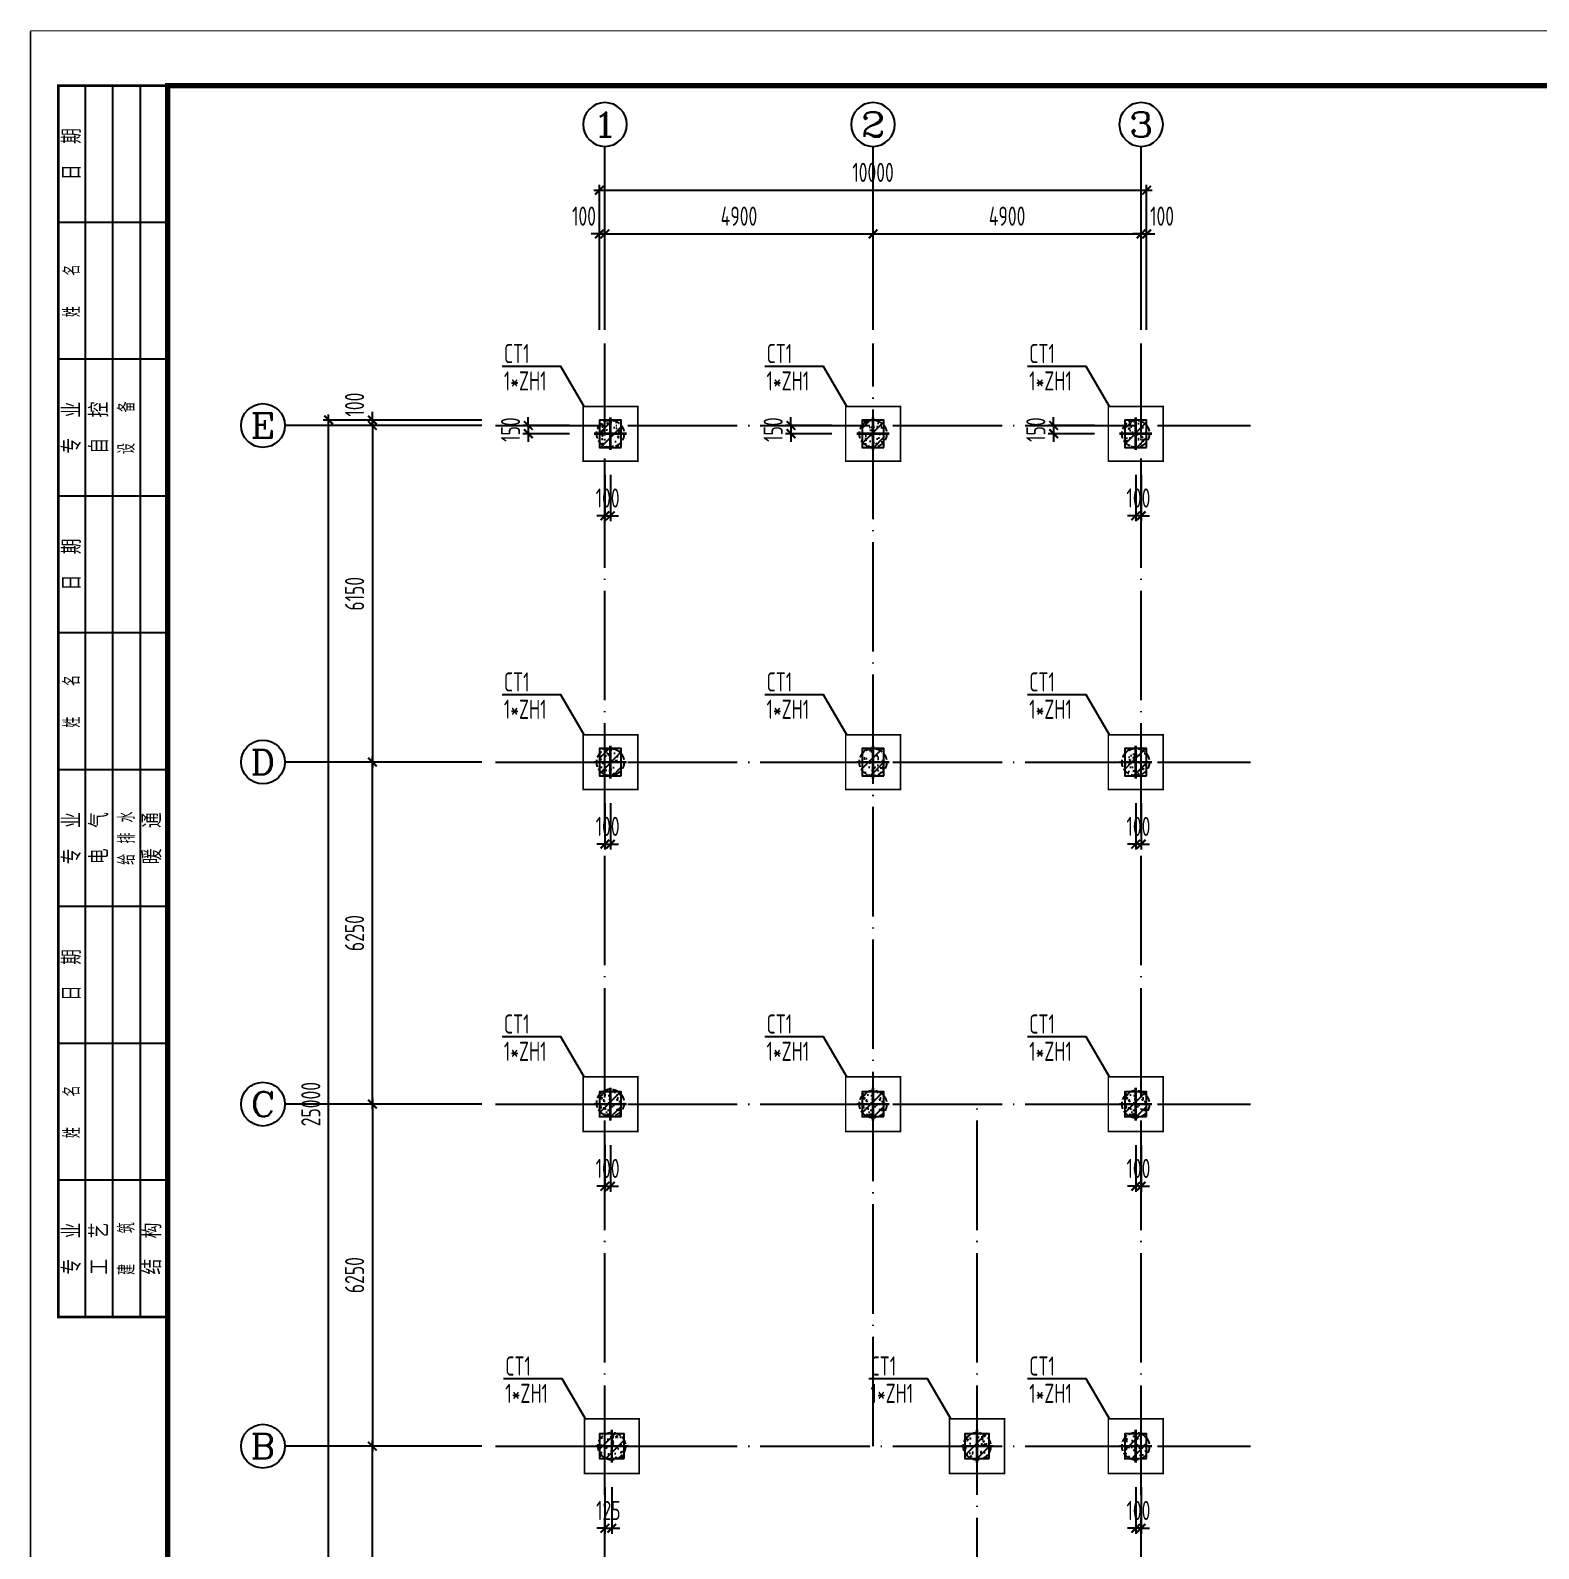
# Model space of a CAD drawing. Extents: x 287149 to 898857, y 100802 to 160212.
# Drawn here: x 517437 to 545001, y 115090 to 142832 of the extents above; entities that cross this region are included whole.
import ezdxf
from ezdxf.enums import TextEntityAlignment as Align

# ---------------------------------------------------------------- set-up
doc = ezdxf.new("R2010")
doc.units = 0
doc.header["$LTSCALE"] = 1000
doc.linetypes.add('DASH', pattern=[0.35, 0.25, -0.1])
doc.linetypes.add('DOTE', pattern=[2.42, 2, -0.2, 0.02, -0.2])
doc.layers.get('0').update_dxf_attribs({"linetype": 'CONTINUOUS'})
doc.layers.get('DEFPOINTS').update_dxf_attribs({"linetype": 'CONTINUOUS'})
for name, color, linetype in [('AXIS', 8, 'DOTE'), ('AXIS_DIM', 3, 'CONTINUOUS'), ('AXIS_TEXT', 3, 'CONTINUOUS'), ('COLU', 7, 'CONTINUOUS'), ('CT', 255, 'CONTINUOUS'), ('DIM', 3, 'CONTINUOUS'), ('DOTE', 8, 'DOTE'), ('FRAME', 3, 'CONTINUOUS'), ('TEXT', 7, 'CONTINUOUS'), ('ZJ', 1, 'CONTINUOUS'), ('填充', 8, 'CONTINUOUS'), ('柱涂实', 54, 'CONTINUOUS')]:
    doc.layers.add(name, color=color, linetype=linetype)
doc.styles.add('_AXIS', font='complex.shx', dxfattribs={"bigfont": 'gbcbig.shx'})
doc.styles.add('COMPLEX', font='COMPLEX')
doc.styles.add('DXFS', font='txt.shx', dxfattribs={"width": 0.7, "bigfont": 'dxfs.shx'})
doc.styles.add('TSSD_Dimension', font='tssdeng.shx', dxfattribs={"width": 0.7, "bigfont": 'hztxt.shx'})
doc.styles.add('TSSD_Rein', font='tssdeng.shx', dxfattribs={"width": 0.7, "bigfont": 'hztxt.shx'})
doc.dimstyles.new('TSSD_100_100', dxfattribs={"dimtxt": 350, "dimasz": 150, "dimexe": 100, "dimexo": 250, "dimgap": 150, "dimtad": 1, "dimdec": 0, "dimzin": 0, "dimdsep": 46, "dimtxsty": 'TSSD_Dimension', "dimblk": 'ARCHTICK', "dimcen": 0, "dimdle": 100, "dimclrd": 3, "dimclre": 3, "dimclrt": 7, "dimadec": 0, "dimazin": 0, "dimtfac": 1, "dimtdec": 0, "dimtix": 1, "dimtmove": 2, "dimatfit": 3, "dimfxl": 0, "dimtolj": 1, "dimtzin": 0, "dimarcsym": 0})
pattern_1 = [(50, (153500, 61897.5), (286.90407, -25.10085), [30, -330]), (355, (153500, 61897.5), (-55.50053, 300.87685), [24, -264]), (100.4514, (153523.9, 61895.4), (231.40375, 275.77582), [25.49608, -280.45684]), (46.1842, (153500, 61977.5), (426.89642, -66.2076), [45, -495]), (96.6356, (153535.57, 61972), (373.8651, 389.64715), [38.2441, -420.6852]), (351.1842, (153500, 61977.5), (373.8648, 389.64744), [36, -396]), (21, (153540, 61957.5), (238.76282, -161.04756), [30, -330]), (326, (153540, 61957.5), (97.32613, 290.06002), [24, -264]), (71.4514, (153559.9, 61944.08), (336.08905, 129.0122), [25.49608, -280.45684]), (37.5, (153500, 61897.5), (4.863942, 133.157542), [0, -260.8, 0, -268, 0, -265]), (7.5, (153500, 61897.5), (105.227815, 157.764685), [0, -152.8, 0, -254.8, 0, -101]), (327.5, (153410.8, 61897.5), (213.528974, -9.02195), [0, -100, 0, -312, 0, -414]), (317.5, (153370.8, 61897.5), (233.27447, 40.04199), [0, -130, 0, -207.2, 0, -294]), (45, (153500, 61897.5), (-141.42136, 141.42136), [])]
pattern_2 = [(50, (153600, 61897.5), (286.90407, -25.10085), [30, -330]), (355, (153600, 61897.5), (-55.50053, 300.87685), [24, -264]), (100.4514, (153623.9, 61895.4), (231.40375, 275.77582), [25.49608, -280.45684]), (46.1842, (153600, 61977.5), (426.89642, -66.2076), [45, -495]), (96.6356, (153635.57, 61972), (373.8651, 389.64715), [38.2441, -420.6852]), (351.1842, (153600, 61977.5), (373.8648, 389.64744), [36, -396]), (21, (153640, 61957.5), (238.76282, -161.04756), [30, -330]), (326, (153640, 61957.5), (97.32613, 290.06002), [24, -264]), (71.4514, (153659.9, 61944.08), (336.08905, 129.0122), [25.49608, -280.45684]), (37.5, (153600, 61897.5), (4.863942, 133.157542), [0, -260.8, 0, -268, 0, -265]), (7.5, (153600, 61897.5), (105.227815, 157.764685), [0, -152.8, 0, -254.8, 0, -101]), (327.5, (153510.8, 61897.5), (213.528974, -9.02195), [0, -100, 0, -312, 0, -414]), (317.5, (153470.8, 61897.5), (233.27447, 40.04199), [0, -130, 0, -207.2, 0, -294]), (45, (153600, 61897.5), (-141.42136, 141.42136), [])]

# ---------------------------------------------------------------- blocks, each defined once
blk = doc.blocks.new('_ARCHTICK')
at = {"color": 0}
blk.add_lwpolyline([(-0.53, -0.53, 0.25, 0.25, 0), (0.53, 0.53, 0.5, 0.5, 0)], format="xyseb", dxfattribs=at)
blk = doc.blocks.new('*D28')
at = {"layer": 'AXIS_DIM', "color": 3, "lineweight": -2}
for p, q in [((527837, 139112), (532937, 139112)), ((527937, 137362), (527937, 139212)), ((532837, 137362), (532837, 139212))]:
    blk.add_line(p, q, dxfattribs=at)
at = {"layer": 'DEFPOINTS', "color": 0}
for p in [(532837, 139112), (527937, 137112), (532837, 137112)]:
    blk.add_point(p, dxfattribs=at)
at = {"layer": 'AXIS_DIM', "color": 3, "lineweight": -2, "xscale": 150, "yscale": 150, "zscale": 150, "rotation": 180}
blk.add_blockref('_ARCHTICK', (527937, 139112), dxfattribs=at)
at = {"layer": 'AXIS_DIM', "color": 3, "lineweight": -2, "xscale": 150, "yscale": 150, "zscale": 150}
blk.add_blockref('_ARCHTICK', (532837, 139112), dxfattribs=at)
at = {"layer": 'AXIS_DIM', "color": 7, "insert": (530387, 139437), "char_height": 350, "attachment_point": 5, "style": 'TSSD_Dimension'}
blk.add_mtext('\\A1;4900', dxfattribs=at)
blk = doc.blocks.new('*D29')
at = {"layer": 'AXIS_DIM', "color": 3, "lineweight": -2}
for p, q in [((532737, 139112), (537837, 139112)), ((532837, 137362), (532837, 139212)), ((537737, 137362), (537737, 139212))]:
    blk.add_line(p, q, dxfattribs=at)
at = {"layer": 'DEFPOINTS', "color": 0}
for p in [(537737, 139112), (532837, 137112), (537737, 137112)]:
    blk.add_point(p, dxfattribs=at)
at = {"layer": 'AXIS_DIM', "color": 3, "lineweight": -2, "xscale": 150, "yscale": 150, "zscale": 150, "rotation": 180}
blk.add_blockref('_ARCHTICK', (532837, 139112), dxfattribs=at)
at = {"layer": 'AXIS_DIM', "color": 3, "lineweight": -2, "xscale": 150, "yscale": 150, "zscale": 150}
blk.add_blockref('_ARCHTICK', (537737, 139112), dxfattribs=at)
at = {"layer": 'AXIS_DIM', "color": 7, "insert": (535287, 139437), "char_height": 350, "attachment_point": 5, "style": 'TSSD_Dimension'}
blk.add_mtext('\\A1;4900', dxfattribs=at)
blk = doc.blocks.new('*D30')
at = {"layer": 'AXIS_DIM', "color": 3, "lineweight": -2}
for p, q in [((525687, 116962), (523587, 116962)), ((523687, 110712), (523687, 117062)), ((525687, 110812), (523587, 110812))]:
    blk.add_line(p, q, dxfattribs=at)
at = {"layer": 'DEFPOINTS', "color": 0}
for p in [(523687, 116962), (525937, 116962), (525937, 110812)]:
    blk.add_point(p, dxfattribs=at)
at = {"layer": 'AXIS_DIM', "color": 3, "lineweight": -2, "xscale": 150, "yscale": 150, "zscale": 150}
for p, rotation in [((523687, 116962), 90), ((523687, 110812), 270)]:
    blk.add_blockref('_ARCHTICK', p, dxfattribs=dict(at, rotation=rotation))
at = {"layer": 'AXIS_DIM', "color": 7, "insert": (523362, 113887), "char_height": 350, "attachment_point": 5, "rotation": 90, "style": 'TSSD_Dimension'}
blk.add_mtext('\\A1;6150', dxfattribs=at)
blk = doc.blocks.new('*D31')
at = {"layer": 'AXIS_DIM', "color": 3, "lineweight": -2}
for p, q in [((525687, 123212), (523587, 123212)), ((523687, 123312), (523687, 116862)), ((525687, 116962), (523587, 116962))]:
    blk.add_line(p, q, dxfattribs=at)
at = {"layer": 'DEFPOINTS', "color": 0}
for p in [(525937, 123212), (523687, 116962), (525937, 116962)]:
    blk.add_point(p, dxfattribs=at)
at = {"layer": 'AXIS_DIM', "color": 3, "lineweight": -2, "xscale": 150, "yscale": 150, "zscale": 150}
for p, rotation in [((523687, 123212), 90), ((523687, 116962), 270)]:
    blk.add_blockref('_ARCHTICK', p, dxfattribs=dict(at, rotation=rotation))
at = {"layer": 'AXIS_DIM', "color": 7, "insert": (523362, 120087), "char_height": 350, "attachment_point": 5, "rotation": 90, "style": 'TSSD_Dimension'}
blk.add_mtext('\\A1;6250', dxfattribs=at)
blk = doc.blocks.new('*D32')
at = {"layer": 'AXIS_DIM', "color": 3, "lineweight": -2}
for p, q in [((523687, 135712), (523687, 129362)), ((525687, 135612), (523587, 135612)), ((525687, 129462), (523587, 129462))]:
    blk.add_line(p, q, dxfattribs=at)
at = {"layer": 'DEFPOINTS', "color": 0}
for p in [(525937, 135612), (523687, 129462), (525937, 129462)]:
    blk.add_point(p, dxfattribs=at)
at = {"layer": 'AXIS_DIM', "color": 3, "lineweight": -2, "xscale": 150, "yscale": 150, "zscale": 150}
for p, rotation in [((523687, 135612), 90), ((523687, 129462), 270)]:
    blk.add_blockref('_ARCHTICK', p, dxfattribs=dict(at, rotation=rotation))
at = {"layer": 'AXIS_DIM', "color": 7, "insert": (523362, 132537), "char_height": 350, "attachment_point": 5, "rotation": 90, "style": 'TSSD_Dimension'}
blk.add_mtext('\\A1;6150', dxfattribs=at)
blk = doc.blocks.new('*D33')
at = {"layer": 'AXIS_DIM', "color": 3, "lineweight": -2}
for p, q in [((527737, 139912), (537937, 139912)), ((527837, 137362), (527837, 140012)), ((537837, 137362), (537837, 140012))]:
    blk.add_line(p, q, dxfattribs=at)
at = {"layer": 'DEFPOINTS', "color": 0}
for p in [(537837, 139912), (527837, 137112), (537837, 137112)]:
    blk.add_point(p, dxfattribs=at)
at = {"layer": 'AXIS_DIM', "color": 3, "lineweight": -2, "xscale": 150, "yscale": 150, "zscale": 150, "rotation": 180}
blk.add_blockref('_ARCHTICK', (527837, 139912), dxfattribs=at)
at = {"layer": 'AXIS_DIM', "color": 3, "lineweight": -2, "xscale": 150, "yscale": 150, "zscale": 150}
blk.add_blockref('_ARCHTICK', (537837, 139912), dxfattribs=at)
at = {"layer": 'AXIS_DIM', "color": 7, "insert": (532837, 140237), "char_height": 350, "attachment_point": 5, "style": 'TSSD_Dimension'}
blk.add_mtext('\\A1;10000', dxfattribs=at)
blk = doc.blocks.new('*D34')
at = {"layer": 'AXIS_DIM', "color": 3, "lineweight": -2}
for p, q in [((525687, 135712), (522787, 135712)), ((522887, 110612), (522887, 135812)), ((525687, 110712), (522787, 110712))]:
    blk.add_line(p, q, dxfattribs=at)
at = {"layer": 'DEFPOINTS', "color": 0}
for p in [(522887, 135712), (525937, 135712), (525937, 110712)]:
    blk.add_point(p, dxfattribs=at)
at = {"layer": 'AXIS_DIM', "color": 3, "lineweight": -2, "xscale": 150, "yscale": 150, "zscale": 150}
for p, rotation in [((522887, 135712), 90), ((522887, 110712), 270)]:
    blk.add_blockref('_ARCHTICK', p, dxfattribs=dict(at, rotation=rotation))
at = {"layer": 'AXIS_DIM', "color": 7, "insert": (522562, 123212), "char_height": 350, "attachment_point": 5, "rotation": 90, "style": 'TSSD_Dimension'}
blk.add_mtext('\\A1;25000', dxfattribs=at)
blk = doc.blocks.new('*D36')
at = {"layer": 'AXIS_DIM', "color": 3, "lineweight": -2}
for p, q in [((525687, 135712), (523587, 135712)), ((523687, 135712), (523687, 135862)), ((523687, 135612), (523687, 135712)), ((525687, 135612), (523587, 135612)), ((523687, 135612), (523687, 135462))]:
    blk.add_line(p, q, dxfattribs=at)
at = {"layer": 'DEFPOINTS', "color": 0}
for p in [(523687, 135712), (525937, 135712), (525937, 135612)]:
    blk.add_point(p, dxfattribs=at)
at = {"layer": 'AXIS_DIM', "color": 3, "lineweight": -2, "xscale": 150, "yscale": 150, "zscale": 150}
for p, rotation in [((523687, 135712), 270), ((523687, 135612), 90)]:
    blk.add_blockref('_ARCHTICK', p, dxfattribs=dict(at, rotation=rotation))
at = {"layer": 'AXIS_DIM', "color": 7, "insert": (523362, 135994), "char_height": 350, "attachment_point": 5, "rotation": 90, "style": 'TSSD_Dimension'}
blk.add_mtext('\\A1;100', dxfattribs=at)
blk = doc.blocks.new('*D37')
at = {"layer": 'AXIS_DIM', "color": 3, "lineweight": -2}
for p, q in [((537737, 139112), (537587, 139112)), ((537737, 137362), (537737, 139212)), ((537737, 139112), (537837, 139112)), ((537837, 137362), (537837, 139212)), ((537837, 139112), (537987, 139112))]:
    blk.add_line(p, q, dxfattribs=at)
at = {"layer": 'DEFPOINTS', "color": 0}
for p in [(537837, 139112), (537737, 137112), (537837, 137112)]:
    blk.add_point(p, dxfattribs=at)
at = {"layer": 'AXIS_DIM', "color": 3, "lineweight": -2, "xscale": 150, "yscale": 150, "zscale": 150}
blk.add_blockref('_ARCHTICK', (537737, 139112), dxfattribs=at)
at = {"layer": 'AXIS_DIM', "color": 3, "lineweight": -2, "xscale": 150, "yscale": 150, "zscale": 150, "rotation": 180}
blk.add_blockref('_ARCHTICK', (537837, 139112), dxfattribs=at)
at = {"layer": 'AXIS_DIM', "color": 7, "insert": (538119, 139437), "char_height": 350, "attachment_point": 5, "style": 'TSSD_Dimension'}
blk.add_mtext('\\A1;100', dxfattribs=at)
blk = doc.blocks.new('*D38')
at = {"layer": 'AXIS_DIM', "color": 3, "lineweight": -2}
for p, q in [((527837, 139112), (527687, 139112)), ((527837, 137362), (527837, 139212)), ((527937, 139112), (527837, 139112)), ((527937, 137362), (527937, 139212)), ((527937, 139112), (528087, 139112))]:
    blk.add_line(p, q, dxfattribs=at)
at = {"layer": 'DEFPOINTS', "color": 0}
for p in [(527837, 139112), (527837, 137112), (527937, 137112)]:
    blk.add_point(p, dxfattribs=at)
at = {"layer": 'AXIS_DIM', "color": 3, "lineweight": -2, "xscale": 150, "yscale": 150, "zscale": 150}
blk.add_blockref('_ARCHTICK', (527837, 139112), dxfattribs=at)
at = {"layer": 'AXIS_DIM', "color": 3, "lineweight": -2, "xscale": 150, "yscale": 150, "zscale": 150, "rotation": 180}
blk.add_blockref('_ARCHTICK', (527937, 139112), dxfattribs=at)
at = {"layer": 'AXIS_DIM', "color": 7, "insert": (527555, 139437), "char_height": 350, "attachment_point": 5, "style": 'TSSD_Dimension'}
blk.add_mtext('\\A1;100', dxfattribs=at)
blk = doc.blocks.new('_AXISO')
blk.add_circle((0, 0), 0.5)
at = {"layer": 'AXIS_TEXT', "style": 'COMPLEX', "width": 1.041667}
blk.add_attdef('A', text='', height=0.56, dxfattribs=at).set_placement((-0.25, -0.28), (0.25, -0.28), align=Align.FIT)
blk = doc.blocks.new('*D39')
at = {"layer": 'AXIS_DIM', "color": 3, "lineweight": -2}
for p, q in [((523687, 123112), (523687, 129562)), ((525687, 129462), (523587, 129462)), ((525687, 123212), (523587, 123212))]:
    blk.add_line(p, q, dxfattribs=at)
at = {"layer": 'DEFPOINTS', "color": 0}
for p in [(523687, 129462), (525937, 129462), (525937, 123212)]:
    blk.add_point(p, dxfattribs=at)
at = {"layer": 'AXIS_DIM', "color": 3, "lineweight": -2, "xscale": 150, "yscale": 150, "zscale": 150}
for p, rotation in [((523687, 129462), 90), ((523687, 123212), 270)]:
    blk.add_blockref('_ARCHTICK', p, dxfattribs=dict(at, rotation=rotation))
at = {"layer": 'AXIS_DIM', "color": 7, "insert": (523362, 126337), "char_height": 350, "attachment_point": 5, "rotation": 90, "style": 'TSSD_Dimension'}
blk.add_mtext('\\A1;6250', dxfattribs=at)
blk = doc.blocks.new('A$C2F0C53E4')
at = {"layer": 'FRAME', "lineweight": 18}
blk.add_line((0, 0), (0, 42000), dxfattribs=at)
at = {"layer": 'FRAME'}
for points in [[(10, 42010, 20, 20, 0), (10, 10, 20, 20, 0), (59410, 10, 20, 20, 0), (59410, 42010, 20, 20, 0)], [(2510, 41010, 100, 100, 0), (2510, 1010, 100, 100, 0), (58410, 1010, 100, 100, 0), (58410, 41010, 100, 100, 0)]]:
    blk.add_lwpolyline(points, format="xyseb", close=True, dxfattribs=at)
blk.add_lwpolyline([(2510, 41010, 50, 50, 0), (510, 41010, 50, 50, 0), (510, 18510, 50, 50, 0), (2510, 18510, 50, 50, 0)], format="xyseb", dxfattribs=at)
for points in [[(1010, 18510), (1010, 41010)], [(1510, 18510), (1510, 41010)], [(2010, 18510), (2010, 41010)], [(2510, 38510), (510, 38510)], [(2510, 36010), (510, 36010)], [(2510, 33510), (510, 33510)], [(2510, 31010), (510, 31010)], [(2510, 28510), (510, 28510)], [(2510, 26010), (510, 26010)], [(2510, 23510), (510, 23510)], [(2510, 21010), (510, 21010)]]:
    blk.add_lwpolyline(points, dxfattribs=at)
at = {"layer": 'FRAME', "char_height": 300, "attachment_point": 5, "rotation": 90, "style": 'DXFS'}
for s, insert, width in [('{\\f宋体|b0|i0|c134|p2;日\\Ftxt.shx,dxfs.shx|c134;  \\f宋体|b0|i0|c134|p2;期\\P}', (760, 39760), 1132.5), ('姓   名', (760, 37260), 1185), ('设   备', (1760, 34760), 1227), ('{\\f宋体|b0|i0|c134|p2;专\\Ftxt.shx,dxfs.shx|c134;  \\f宋体|b0|i0|c134|p2;业\\P}', (760, 34760), 1203.38), ('{\\f宋体|b0|i0|c134|p2;自\\Ftxt.shx,dxfs.shx|c134;  \\f宋体|b0|i0|c134|p2;控\\P}', (1260, 34760), 1148.25), ('{\\f宋体|b0|i0|c134|p2;日\\Ftxt.shx,dxfs.shx|c134;  \\f宋体|b0|i0|c134|p2;期\\P}', (760, 32260), 1132.5), ('姓   名', (760, 29760), 1185), ('{\\f宋体|b0|i0|c134|p2;专\\Ftxt.shx,dxfs.shx|c134;  \\f宋体|b0|i0|c134|p2;业\\P}', (760, 27260), 1203.38), ('{\\f宋体|b0|i0|c134|p2;电\\Ftxt.shx,dxfs.shx|c134;  \\f宋体|b0|i0|c134|p2;气\\P}', (1260, 27260), 1182.38), ('给 排 水', (1760, 27260), 1352.62), ('{\\f宋体|b0|i0|c134|p2;暖\\Ftxt.shx,dxfs.shx|c134;  \\f宋体|b0|i0|c134|p2;通\\P}', (2230, 27260), 1200.75), ('{\\f宋体|b0|i0|c134|p2;日\\Ftxt.shx,dxfs.shx|c134;  \\f宋体|b0|i0|c134|p2;期\\P}', (760, 24760), 1132.5), ('姓   名', (760, 22260), 1185), ('{\\f宋体|b0|i0|c134|p2;专\\Ftxt.shx,dxfs.shx|c134;  \\f宋体|b0|i0|c134|p2;业\\P}', (760, 19760), 1203.38), ('{\\f宋体|b0|i0|c134|p2;工\\Ftxt.shx,dxfs.shx|c134;  \\f宋体|b0|i0|c134|p2;艺\\P}', (1260, 19760), 1177.12), ('建   筑', (1760, 19760), 1206), ('{\\f宋体|b0|i0|c134|p2;结\\Ftxt.shx,dxfs.shx|c134;  \\f宋体|b0|i0|c134|p2;构\\P}', (2230, 19760), 1192.88)]:
    blk.add_mtext(s, dxfattribs=dict(at, insert=insert, width=width))
blk = doc.blocks.new('*D46')
at = {"layer": 'DEFPOINTS', "color": 0}
for p in [(527937, 128962), (528037, 128962), (528037, 127962)]:
    blk.add_point(p, dxfattribs=at)
at = {"layer": 'DIM', "color": 3, "lineweight": -2}
for p, q in [((527937, 128712), (527937, 127862)), ((528037, 128712), (528037, 127862)), ((527937, 127962), (527787, 127962)), ((527937, 127962), (528037, 127962)), ((528037, 127962), (528187, 127962))]:
    blk.add_line(p, q, dxfattribs=at)
at = {"layer": 'DIM', "color": 3, "lineweight": -2, "xscale": 150, "yscale": 150, "zscale": 150}
blk.add_blockref('_ARCHTICK', (527937, 127962), dxfattribs=at)
at = {"layer": 'DIM', "color": 3, "lineweight": -2, "xscale": 150, "yscale": 150, "zscale": 150, "rotation": 180}
blk.add_blockref('_ARCHTICK', (528037, 127962), dxfattribs=at)
at = {"layer": 'DIM', "color": 7, "insert": (527987, 128287), "char_height": 350, "attachment_point": 5, "style": 'TSSD_Dimension'}
blk.add_mtext('\\A1;100', dxfattribs=at)
blk = doc.blocks.new('*D47')
at = {"layer": 'DEFPOINTS', "color": 0}
for p in [(537637, 128962), (537737, 128962), (537637, 127962)]:
    blk.add_point(p, dxfattribs=at)
at = {"layer": 'DIM', "color": 3, "lineweight": -2}
for p, q in [((537637, 128712), (537637, 127862)), ((537737, 128712), (537737, 127862)), ((537637, 127962), (537487, 127962)), ((537737, 127962), (537637, 127962)), ((537737, 127962), (537887, 127962))]:
    blk.add_line(p, q, dxfattribs=at)
at = {"layer": 'DIM', "color": 3, "lineweight": -2, "xscale": 150, "yscale": 150, "zscale": 150}
blk.add_blockref('_ARCHTICK', (537637, 127962), dxfattribs=at)
at = {"layer": 'DIM', "color": 3, "lineweight": -2, "xscale": 150, "yscale": 150, "zscale": 150, "rotation": 180}
blk.add_blockref('_ARCHTICK', (537737, 127962), dxfattribs=at)
at = {"layer": 'DIM', "color": 7, "insert": (537687, 128287), "char_height": 350, "attachment_point": 5, "style": 'TSSD_Dimension'}
blk.add_mtext('\\A1;100', dxfattribs=at)
blk = doc.blocks.new('*D48')
at = {"layer": 'DEFPOINTS', "color": 0}
for p in [(527937, 122712), (528037, 122712), (528037, 121712)]:
    blk.add_point(p, dxfattribs=at)
at = {"layer": 'DIM', "color": 3, "lineweight": -2}
for p, q in [((527937, 122462), (527937, 121612)), ((528037, 122462), (528037, 121612)), ((527937, 121712), (527787, 121712)), ((527937, 121712), (528037, 121712)), ((528037, 121712), (528187, 121712))]:
    blk.add_line(p, q, dxfattribs=at)
at = {"layer": 'DIM', "color": 3, "lineweight": -2, "xscale": 150, "yscale": 150, "zscale": 150}
blk.add_blockref('_ARCHTICK', (527937, 121712), dxfattribs=at)
at = {"layer": 'DIM', "color": 3, "lineweight": -2, "xscale": 150, "yscale": 150, "zscale": 150, "rotation": 180}
blk.add_blockref('_ARCHTICK', (528037, 121712), dxfattribs=at)
at = {"layer": 'DIM', "color": 7, "insert": (527987, 122037), "char_height": 350, "attachment_point": 5, "style": 'TSSD_Dimension'}
blk.add_mtext('\\A1;100', dxfattribs=at)
blk = doc.blocks.new('*D49')
at = {"layer": 'DEFPOINTS', "color": 0}
for p in [(537637, 122712), (537737, 122712), (537637, 121712)]:
    blk.add_point(p, dxfattribs=at)
at = {"layer": 'DIM', "color": 3, "lineweight": -2}
for p, q in [((537637, 122462), (537637, 121612)), ((537737, 122462), (537737, 121612)), ((537637, 121712), (537487, 121712)), ((537737, 121712), (537637, 121712)), ((537737, 121712), (537887, 121712))]:
    blk.add_line(p, q, dxfattribs=at)
at = {"layer": 'DIM', "color": 3, "lineweight": -2, "xscale": 150, "yscale": 150, "zscale": 150}
blk.add_blockref('_ARCHTICK', (537637, 121712), dxfattribs=at)
at = {"layer": 'DIM', "color": 3, "lineweight": -2, "xscale": 150, "yscale": 150, "zscale": 150, "rotation": 180}
blk.add_blockref('_ARCHTICK', (537737, 121712), dxfattribs=at)
at = {"layer": 'DIM', "color": 7, "insert": (537687, 122037), "char_height": 350, "attachment_point": 5, "style": 'TSSD_Dimension'}
blk.add_mtext('\\A1;100', dxfattribs=at)
blk = doc.blocks.new('*D50')
at = {"layer": 'DEFPOINTS', "color": 0}
for p in [(527937, 116462), (528062, 116462), (528062, 115462)]:
    blk.add_point(p, dxfattribs=at)
at = {"layer": 'DIM', "color": 3, "lineweight": -2}
for p, q in [((527937, 116212), (527937, 115362)), ((528062, 116212), (528062, 115362)), ((527937, 115462), (527787, 115462)), ((527937, 115462), (528062, 115462)), ((528062, 115462), (528212, 115462))]:
    blk.add_line(p, q, dxfattribs=at)
at = {"layer": 'DIM', "color": 3, "lineweight": -2, "xscale": 150, "yscale": 150, "zscale": 150}
blk.add_blockref('_ARCHTICK', (527937, 115462), dxfattribs=at)
at = {"layer": 'DIM', "color": 3, "lineweight": -2, "xscale": 150, "yscale": 150, "zscale": 150, "rotation": 180}
blk.add_blockref('_ARCHTICK', (528062, 115462), dxfattribs=at)
at = {"layer": 'DIM', "color": 7, "insert": (527999, 115787), "char_height": 350, "attachment_point": 5, "style": 'TSSD_Dimension'}
blk.add_mtext('\\A1;125', dxfattribs=at)
blk = doc.blocks.new('*D51')
at = {"layer": 'DEFPOINTS', "color": 0}
for p in [(537637, 116462), (537737, 116462), (537637, 115462)]:
    blk.add_point(p, dxfattribs=at)
at = {"layer": 'DIM', "color": 3, "lineweight": -2}
for p, q in [((537637, 116212), (537637, 115362)), ((537737, 116212), (537737, 115362)), ((537637, 115462), (537487, 115462)), ((537737, 115462), (537637, 115462)), ((537737, 115462), (537887, 115462))]:
    blk.add_line(p, q, dxfattribs=at)
at = {"layer": 'DIM', "color": 3, "lineweight": -2, "xscale": 150, "yscale": 150, "zscale": 150}
blk.add_blockref('_ARCHTICK', (537637, 115462), dxfattribs=at)
at = {"layer": 'DIM', "color": 3, "lineweight": -2, "xscale": 150, "yscale": 150, "zscale": 150, "rotation": 180}
blk.add_blockref('_ARCHTICK', (537737, 115462), dxfattribs=at)
at = {"layer": 'DIM', "color": 7, "insert": (537687, 115787), "char_height": 350, "attachment_point": 5, "style": 'TSSD_Dimension'}
blk.add_mtext('\\A1;100', dxfattribs=at)
blk = doc.blocks.new('*D56')
at = {"layer": 'DEFPOINTS', "color": 0}
for p in [(527937, 134962), (528037, 134962), (528037, 133962)]:
    blk.add_point(p, dxfattribs=at)
at = {"layer": 'DIM', "color": 3, "lineweight": -2}
for p, q in [((527937, 134712), (527937, 133862)), ((528037, 134712), (528037, 133862)), ((527937, 133962), (527787, 133962)), ((527937, 133962), (528037, 133962)), ((528037, 133962), (528187, 133962))]:
    blk.add_line(p, q, dxfattribs=at)
at = {"layer": 'DIM', "color": 3, "lineweight": -2, "xscale": 150, "yscale": 150, "zscale": 150}
blk.add_blockref('_ARCHTICK', (527937, 133962), dxfattribs=at)
at = {"layer": 'DIM', "color": 3, "lineweight": -2, "xscale": 150, "yscale": 150, "zscale": 150, "rotation": 180}
blk.add_blockref('_ARCHTICK', (528037, 133962), dxfattribs=at)
at = {"layer": 'DIM', "color": 7, "insert": (527987, 134287), "char_height": 350, "attachment_point": 5, "style": 'TSSD_Dimension'}
blk.add_mtext('\\A1;100', dxfattribs=at)
blk = doc.blocks.new('*D57')
at = {"layer": 'DEFPOINTS', "color": 0}
for p in [(526537, 135462), (527537, 135612), (527537, 135462)]:
    blk.add_point(p, dxfattribs=at)
at = {"layer": 'DIM', "color": 3, "lineweight": -2}
for p, q in [((526537, 135612), (526537, 135762)), ((527287, 135612), (526437, 135612)), ((527287, 135462), (526437, 135462)), ((526537, 135612), (526537, 135462)), ((526537, 135462), (526537, 135312))]:
    blk.add_line(p, q, dxfattribs=at)
at = {"layer": 'DIM', "color": 3, "lineweight": -2, "xscale": 150, "yscale": 150, "zscale": 150}
for p, rotation in [((526537, 135612), 270), ((526537, 135462), 90)]:
    blk.add_blockref('_ARCHTICK', p, dxfattribs=dict(at, rotation=rotation))
at = {"layer": 'DIM', "color": 7, "insert": (526212, 135537), "char_height": 350, "attachment_point": 5, "rotation": 90, "style": 'TSSD_Dimension'}
blk.add_mtext('\\A1;150', dxfattribs=at)
blk = doc.blocks.new('*D58')
at = {"layer": 'DEFPOINTS', "color": 0}
for p in [(531337, 135462), (532337, 135612), (532337, 135462)]:
    blk.add_point(p, dxfattribs=at)
at = {"layer": 'DIM', "color": 3, "lineweight": -2}
for p, q in [((531337, 135612), (531337, 135762)), ((532087, 135612), (531237, 135612)), ((532087, 135462), (531237, 135462)), ((531337, 135612), (531337, 135462)), ((531337, 135462), (531337, 135312))]:
    blk.add_line(p, q, dxfattribs=at)
at = {"layer": 'DIM', "color": 3, "lineweight": -2, "xscale": 150, "yscale": 150, "zscale": 150}
for p, rotation in [((531337, 135612), 270), ((531337, 135462), 90)]:
    blk.add_blockref('_ARCHTICK', p, dxfattribs=dict(at, rotation=rotation))
at = {"layer": 'DIM', "color": 7, "insert": (531012, 135537), "char_height": 350, "attachment_point": 5, "rotation": 90, "style": 'TSSD_Dimension'}
blk.add_mtext('\\A1;150', dxfattribs=at)
blk = doc.blocks.new('*D59')
at = {"layer": 'DEFPOINTS', "color": 0}
for p in [(537637, 134962), (537737, 134962), (537637, 133962)]:
    blk.add_point(p, dxfattribs=at)
at = {"layer": 'DIM', "color": 3, "lineweight": -2}
for p, q in [((537637, 134712), (537637, 133862)), ((537737, 134712), (537737, 133862)), ((537637, 133962), (537487, 133962)), ((537737, 133962), (537637, 133962)), ((537737, 133962), (537887, 133962))]:
    blk.add_line(p, q, dxfattribs=at)
at = {"layer": 'DIM', "color": 3, "lineweight": -2, "xscale": 150, "yscale": 150, "zscale": 150}
blk.add_blockref('_ARCHTICK', (537637, 133962), dxfattribs=at)
at = {"layer": 'DIM', "color": 3, "lineweight": -2, "xscale": 150, "yscale": 150, "zscale": 150, "rotation": 180}
blk.add_blockref('_ARCHTICK', (537737, 133962), dxfattribs=at)
at = {"layer": 'DIM', "color": 7, "insert": (537687, 134287), "char_height": 350, "attachment_point": 5, "style": 'TSSD_Dimension'}
blk.add_mtext('\\A1;100', dxfattribs=at)
blk = doc.blocks.new('*D60')
at = {"layer": 'DEFPOINTS', "color": 0}
for p in [(536137, 135462), (537137, 135612), (537137, 135462)]:
    blk.add_point(p, dxfattribs=at)
at = {"layer": 'DIM', "color": 3, "lineweight": -2}
for p, q in [((536137, 135612), (536137, 135762)), ((536887, 135612), (536037, 135612)), ((536887, 135462), (536037, 135462)), ((536137, 135612), (536137, 135462)), ((536137, 135462), (536137, 135312))]:
    blk.add_line(p, q, dxfattribs=at)
at = {"layer": 'DIM', "color": 3, "lineweight": -2, "xscale": 150, "yscale": 150, "zscale": 150}
for p, rotation in [((536137, 135612), 270), ((536137, 135462), 90)]:
    blk.add_blockref('_ARCHTICK', p, dxfattribs=dict(at, rotation=rotation))
at = {"layer": 'DIM', "color": 7, "insert": (535812, 135537), "char_height": 350, "attachment_point": 5, "rotation": 90, "style": 'TSSD_Dimension'}
blk.add_mtext('\\A1;150', dxfattribs=at)

msp = doc.modelspace()

# ---------------------------------------------------------------- hatches: boundary and pattern name
at = {"layer": '柱涂实'}
h = msp.add_hatch(dxfattribs=at)
h.set_pattern_fill('ARMORED', color=8, scale=40, style=0)
h.set_pattern_definition(pattern_2)
h.paths.add_polyline_path([(528236.971, 135711.708), (527836.971, 135711.708), (527836.971, 135211.708), (528236.971, 135211.708)])
h = msp.add_hatch(dxfattribs=at)
h.set_pattern_fill('ARMORED', color=8, scale=40, style=0)
h.set_pattern_definition(pattern_1)
h.paths.add_polyline_path([(533036.971, 135711.708), (532636.971, 135711.708), (532636.971, 135211.708), (533036.971, 135211.708)])
h = msp.add_hatch(dxfattribs=at)
h.set_pattern_fill('ARMORED', color=8, scale=40, style=0)
h.set_pattern_definition(pattern_1)
h.paths.add_polyline_path([(537836.971, 135711.708), (537436.971, 135711.708), (537436.971, 135211.708), (537836.971, 135211.708)])
h = msp.add_hatch(dxfattribs=at)
h.set_pattern_fill('ARMORED', color=8, scale=40, style=0)
h.set_pattern_definition(pattern_2)
h.paths.add_polyline_path([(528236.971, 129711.708), (527836.971, 129711.708), (527836.971, 129211.708), (528236.971, 129211.708)])
h = msp.add_hatch(dxfattribs=at)
h.set_pattern_fill('ARMORED', color=8, scale=40, style=0)
h.set_pattern_definition(pattern_1)
h.paths.add_polyline_path([(533036.971, 129711.708), (532636.971, 129711.708), (532636.971, 129211.708), (533036.971, 129211.708)])
h = msp.add_hatch(dxfattribs=at)
h.set_pattern_fill('ARMORED', color=8, scale=40, style=0)
h.set_pattern_definition(pattern_1)
h.paths.add_polyline_path([(537836.971, 129711.708), (537436.971, 129711.708), (537436.971, 129211.708), (537836.971, 129211.708)])
h = msp.add_hatch(dxfattribs=at)
h.set_pattern_fill('ARMORED', color=8, scale=40, style=0)
h.set_pattern_definition([(50, (153600, 61922.5), (286.90407, -25.10085), [30, -330]), (355, (153600, 61922.5), (-55.50053, 300.87685), [24, -264]), (100.4514, (153623.9, 61920.4), (231.40375, 275.77582), [25.49608, -280.45684]), (46.1842, (153600, 62002.5), (426.89642, -66.2076), [45, -495]), (96.6356, (153635.57, 61997), (373.8651, 389.64715), [38.2441, -420.6852]), (351.1842, (153600, 62002.5), (373.8648, 389.64744), [36, -396]), (21, (153640, 61982.5), (238.76282, -161.04756), [30, -330]), (326, (153640, 61982.5), (97.32613, 290.06002), [24, -264]), (71.4514, (153659.9, 61969.08), (336.08905, 129.0122), [25.49608, -280.45684]), (37.5, (153600, 61922.5), (4.863942, 133.157542), [0, -260.8, 0, -268, 0, -265]), (7.5, (153600, 61922.5), (105.227815, 157.764685), [0, -152.8, 0, -254.8, 0, -101]), (327.5, (153510.8, 61922.5), (213.528974, -9.02195), [0, -100, 0, -312, 0, -414]), (317.5, (153470.8, 61922.5), (233.27447, 40.04199), [0, -130, 0, -207.2, 0, -294]), (45, (153600, 61922.5), (-141.42136, 141.42136), [])])
h.paths.add_polyline_path([(528236.971, 123436.708), (527836.971, 123436.708), (527836.971, 122986.708), (528236.971, 122986.708)])
h = msp.add_hatch(dxfattribs=at)
h.set_pattern_fill('ARMORED', color=8, scale=40, style=0)
h.set_pattern_definition([(50, (158400, 61922.5), (286.90407, -25.10085), [30, -330]), (355, (158400, 61922.5), (-55.50053, 300.87685), [24, -264]), (100.4514, (158423.9, 61920.4), (231.40375, 275.77582), [25.49608, -280.45684]), (46.1842, (158400, 62002.5), (426.89642, -66.2076), [45, -495]), (96.6356, (158435.57, 61997), (373.8651, 389.64715), [38.2441, -420.6852]), (351.1842, (158400, 62002.5), (373.8648, 389.64744), [36, -396]), (21, (158440, 61982.5), (238.76282, -161.04756), [30, -330]), (326, (158440, 61982.5), (97.32613, 290.06002), [24, -264]), (71.4514, (158459.9, 61969.08), (336.08905, 129.0122), [25.49608, -280.45684]), (37.5, (158400, 61922.5), (4.863942, 133.157542), [0, -260.8, 0, -268, 0, -265]), (7.5, (158400, 61922.5), (105.227815, 157.764685), [0, -152.8, 0, -254.8, 0, -101]), (327.5, (158310.8, 61922.5), (213.528974, -9.02195), [0, -100, 0, -312, 0, -414]), (317.5, (158270.8, 61922.5), (233.27447, 40.04199), [0, -130, 0, -207.2, 0, -294]), (45, (158400, 61922.5), (-141.42136, 141.42136), [])])
h.paths.add_polyline_path([(533036.971, 123436.708), (532636.971, 123436.708), (532636.971, 122986.708), (533036.971, 122986.708)])
h = msp.add_hatch(dxfattribs=at)
h.set_pattern_fill('ARMORED', color=8, scale=40, style=0)
h.set_pattern_definition([(50, (163200, 61922.5), (286.90407, -25.10085), [30, -330]), (355, (163200, 61922.5), (-55.50053, 300.87685), [24, -264]), (100.4514, (163223.9, 61920.4), (231.40375, 275.77582), [25.49608, -280.45684]), (46.1842, (163200, 62002.5), (426.89642, -66.2076), [45, -495]), (96.6356, (163235.57, 61997), (373.8651, 389.64715), [38.2441, -420.6852]), (351.1842, (163200, 62002.5), (373.8648, 389.64744), [36, -396]), (21, (163240, 61982.5), (238.76282, -161.04756), [30, -330]), (326, (163240, 61982.5), (97.32613, 290.06002), [24, -264]), (71.4514, (163259.9, 61969.08), (336.08905, 129.0122), [25.49608, -280.45684]), (37.5, (163200, 61922.5), (4.863942, 133.157542), [0, -260.8, 0, -268, 0, -265]), (7.5, (163200, 61922.5), (105.227815, 157.764685), [0, -152.8, 0, -254.8, 0, -101]), (327.5, (163110.8, 61922.5), (213.528974, -9.02195), [0, -100, 0, -312, 0, -414]), (317.5, (163070.8, 61922.5), (233.27447, 40.04199), [0, -130, 0, -207.2, 0, -294]), (45, (163200, 61922.5), (-141.42136, 141.42136), [])])
h.paths.add_polyline_path([(537836.971, 123436.708), (537436.971, 123436.708), (537436.971, 122986.708), (537836.971, 122986.708)])
h = msp.add_hatch(dxfattribs=at)
h.set_pattern_fill('ARMORED', color=8, scale=40, style=0)
h.set_pattern_definition(pattern_1)
h.paths.add_polyline_path([(528286.971, 117186.708), (527836.971, 117186.708), (527836.971, 116736.708), (528286.971, 116736.708)])
h = msp.add_hatch(dxfattribs=at)
h.set_pattern_fill('ARMORED', color=8, scale=40, style=0)
h.set_pattern_definition(pattern_1)
h.paths.add_polyline_path([(534961.971, 117186.708), (534511.971, 117186.708), (534511.971, 116736.708), (534961.971, 116736.708)])
h = msp.add_hatch(dxfattribs=at)
h.set_pattern_fill('ARMORED', color=8, scale=40, style=0)
h.set_pattern_definition(pattern_1)
h.paths.add_polyline_path([(537436.971, 117186.708), (537436.971, 116736.708), (537836.971, 116736.708), (537836.971, 117186.708)])

# ---------------------------------------------------------------- linework, layer by layer
at = {"layer": 'AXIS'}
for p, q in [((527936.971, 108811.708), (527936.971, 137111.708)), ((532836.971, 116961.708), (532836.971, 137111.708)), ((537736.971, 108811.708), (537736.971, 137111.708)), ((525936.971, 135611.708), (539736.971, 135611.708)), ((525936.971, 129461.708), (539736.971, 129461.708)), ((525936.971, 123211.708), (539736.971, 123211.708)), ((534736.971, 108811.708), (534736.971, 123211.708)), ((525936.971, 116961.708), (539736.971, 116961.708))]:
    msp.add_line(p, q, dxfattribs=at)
at = {"layer": 'AXIS_TEXT'}
for p, q in [((527936.971, 137361.708), (527936.971, 140711.631)), ((532836.971, 137361.708), (532836.971, 140711.631)), ((537736.971, 137361.708), (537736.971, 140711.631)), ((525686.971, 135611.708), (522087.045, 135611.708)), ((525686.971, 129461.708), (522087.045, 129461.708)), ((525686.971, 123211.708), (522087.045, 123211.708)), ((525186.971, 116961.708), (522087.045, 116961.708))]:
    msp.add_line(p, q, dxfattribs=at)
at = {"layer": 'COLU', "color": 8, "ltscale": 0.01}
for points in [[(528236.971, 135211.708), (528236.971, 135711.708), (527836.971, 135711.708), (527836.971, 135211.708)], [(533036.971, 135211.708), (533036.971, 135711.708), (532636.971, 135711.708), (532636.971, 135211.708)], [(537836.971, 135211.708), (537836.971, 135711.708), (537436.971, 135711.708), (537436.971, 135211.708)], [(528236.971, 129211.708), (528236.971, 129711.708), (527836.971, 129711.708), (527836.971, 129211.708)], [(533036.971, 129211.708), (533036.971, 129711.708), (532636.971, 129711.708), (532636.971, 129211.708)], [(537836.971, 129211.708), (537836.971, 129711.708), (537436.971, 129711.708), (537436.971, 129211.708)], [(528236.971, 122986.708), (528236.971, 123436.708), (527836.971, 123436.708), (527836.971, 122986.708)], [(533036.971, 122986.708), (533036.971, 123436.708), (532636.971, 123436.708), (532636.971, 122986.708)], [(537836.971, 122986.708), (537836.971, 123436.708), (537436.971, 123436.708), (537436.971, 122986.708)], [(528286.971, 116736.708), (528286.971, 117186.708), (527836.971, 117186.708), (527836.971, 116736.708)], [(534961.971, 116736.708), (534961.971, 117186.708), (534511.971, 117186.708), (534511.971, 116736.708)], [(537836.971, 116736.708), (537836.971, 117186.708), (537436.971, 117186.708), (537436.971, 116736.708)]]:
    msp.add_lwpolyline(points, close=True, dxfattribs=at)
at = {"layer": 'CT', "const_width": 30}
for points in [[(528536.971, 135961.708), (528536.971, 134961.708), (527536.971, 134961.708), (527536.971, 135961.708)], [(533336.971, 135961.708), (533336.971, 134961.708), (532336.971, 134961.708), (532336.971, 135961.708)], [(538136.971, 135961.708), (538136.971, 134961.708), (537136.971, 134961.708), (537136.971, 135961.708)], [(528536.971, 129961.708), (528536.971, 128961.708), (527536.971, 128961.708), (527536.971, 129961.708)], [(533336.971, 129961.708), (533336.971, 128961.708), (532336.971, 128961.708), (532336.971, 129961.708)], [(537136.971, 129961.708), (537136.971, 128961.708), (538136.971, 128961.708), (538136.971, 129961.708)], [(528536.971, 123711.708), (528536.971, 122711.708), (527536.971, 122711.708), (527536.971, 123711.708)], [(533336.971, 123711.708), (533336.971, 122711.708), (532336.971, 122711.708), (532336.971, 123711.708)], [(537136.971, 123711.708), (537136.971, 122711.708), (538136.971, 122711.708), (538136.971, 123711.708)], [(528561.971, 117461.708), (528561.971, 116461.708), (527561.971, 116461.708), (527561.971, 117461.708)], [(534236.971, 117461.708), (534236.971, 116461.708), (535236.971, 116461.708), (535236.971, 117461.708)], [(537136.971, 117461.708), (537136.971, 116461.708), (538136.971, 116461.708), (538136.971, 117461.708)]]:
    msp.add_lwpolyline(points, close=True, dxfattribs=at)
at = {"layer": 'DOTE', "ltscale": 0.1, "const_width": 45}
for points in [[(528036.971, 135761.708), (528036.971, 135161.708)], [(532836.971, 135761.708), (532836.971, 135161.708)], [(537636.971, 135761.708), (537636.971, 135161.708)], [(528336.971, 135461.708), (527736.971, 135461.708)], [(533136.971, 135461.708), (532536.971, 135461.708)], [(537936.971, 135461.708), (537336.971, 135461.708)], [(528036.971, 129761.708), (528036.971, 129161.708)], [(532836.971, 129761.708), (532836.971, 129161.708)], [(537636.971, 129761.708), (537636.971, 129161.708)], [(528336.971, 129461.708), (527736.971, 129461.708)], [(533136.971, 129461.708), (532536.971, 129461.708)], [(537336.971, 129461.708), (537936.971, 129461.708)], [(528036.971, 123511.708), (528036.971, 122911.708)], [(532836.971, 123511.708), (532836.971, 122911.708)], [(537636.971, 123511.708), (537636.971, 122911.708)], [(528336.971, 123211.708), (527736.971, 123211.708)], [(533136.971, 123211.708), (532536.971, 123211.708)], [(537336.971, 123211.708), (537936.971, 123211.708)], [(528061.971, 117261.708), (528061.971, 116661.708)], [(534736.971, 117261.708), (534736.971, 116661.708)], [(537636.971, 117261.708), (537636.971, 116661.708)], [(528361.971, 116961.708), (527761.971, 116961.708)], [(534436.971, 116961.708), (535036.971, 116961.708)], [(537336.971, 116961.708), (537936.971, 116961.708)]]:
    msp.add_lwpolyline(points, dxfattribs=at)
at = {"layer": 'TEXT'}
for points in [[(527557.778, 135961.708), (527131.592, 136691.65), (526058.812, 136691.65)], [(532357.778, 135961.708), (531931.592, 136691.65), (530858.812, 136691.65)], [(537157.778, 135961.708), (536731.592, 136691.65), (535658.812, 136691.65)], [(527557.778, 129961.708), (527131.592, 130691.65), (526058.812, 130691.65)], [(532357.778, 129961.708), (531931.592, 130691.65), (530858.812, 130691.65)], [(537157.778, 129961.708), (536731.592, 130691.65), (535658.812, 130691.65)], [(527557.778, 123711.708), (527131.592, 124441.65), (526058.812, 124441.65)], [(532357.778, 123711.708), (531931.592, 124441.65), (530858.812, 124441.65)], [(537157.778, 123711.708), (536731.592, 124441.65), (535658.812, 124441.65)], [(527582.778, 117461.708), (527156.592, 118191.65), (526083.812, 118191.65)], [(534257.778, 117461.708), (533831.592, 118191.65), (532758.812, 118191.65)], [(537157.778, 117461.708), (536731.592, 118191.65), (535658.812, 118191.65)]]:
    msp.add_lwpolyline(points, dxfattribs=at)
at = {"layer": 'ZJ', "linetype": 'DASH', "ltscale": 0.5}
for centre in [(528036.971, 135461.708), (532836.971, 135461.708), (537636.971, 135461.708), (528036.971, 129461.708), (532836.971, 129461.708), (537636.971, 129461.708), (528036.971, 123236.708), (532836.971, 123211.708), (537636.971, 123211.708), (528061.971, 116961.708), (534736.971, 116961.708), (537636.971, 116961.708)]:
    msp.add_circle(centre, 250, dxfattribs=at)

# ---------------------------------------------------------------- block references
at = {"layer": 'AXIS_TEXT'}
ref = msp.add_blockref('_AXISO', (527936.971, 141111.631), dxfattribs=dict(at, xscale=-800, yscale=800, zscale=800, rotation=180))
ref.add_attrib('A', '1', dxfattribs={"height": 452.548, "style": '_AXIS', "width": 2.333333}).set_placement((527710.697, 140885.357), (528163.246, 140885.357), align=Align.FIT)
ref = msp.add_blockref('_AXISO', (532836.971, 141111.631), dxfattribs=dict(at, xscale=-800, yscale=800, zscale=800, rotation=180))
ref.add_attrib('A', '2', dxfattribs={"height": 452.548, "style": '_AXIS', "width": 1.5}).set_placement((532610.697, 140885.357), (533063.246, 140885.357), align=Align.FIT)
ref = msp.add_blockref('_AXISO', (537736.971, 141111.631), dxfattribs=dict(at, xscale=-800, yscale=800, zscale=800, rotation=180))
ref.add_attrib('A', '3', dxfattribs={"height": 452.548, "style": '_AXIS', "width": 1.5}).set_placement((537510.697, 140885.357), (537963.246, 140885.357), align=Align.FIT)
ref = msp.add_blockref('_AXISO', (521687.045, 135611.708), dxfattribs=dict(at, xscale=800, yscale=800, zscale=800))
ref.add_attrib('A', 'E', dxfattribs={"height": 452.548, "style": '_AXIS', "width": 1.3125}).set_placement((521460.771, 135385.434), (521913.319, 135385.434), align=Align.FIT)
ref = msp.add_blockref('_AXISO', (521687.045, 129461.708), dxfattribs=dict(at, xscale=800, yscale=800, zscale=800))
ref.add_attrib('A', 'D', dxfattribs={"height": 452.548, "style": '_AXIS', "width": 1.235294}).set_placement((521460.771, 129235.434), (521913.319, 129235.434), align=Align.FIT)
ref = msp.add_blockref('_AXISO', (521687.045, 123211.708), dxfattribs=dict(at, xscale=800, yscale=800, zscale=800))
ref.add_attrib('A', 'C', dxfattribs={"height": 452.548, "style": '_AXIS', "width": 1.4}).set_placement((521460.771, 122985.434), (521913.319, 122985.434), align=Align.FIT)
ref = msp.add_blockref('_AXISO', (521687.045, 116961.708), dxfattribs=dict(at, xscale=800, yscale=800, zscale=800))
ref.add_attrib('A', 'B', dxfattribs={"height": 452.548, "style": '_AXIS', "width": 1.235294}).set_placement((521460.771, 116735.434), (521913.319, 116735.434), align=Align.FIT)
at = {"layer": '填充'}
msp.add_blockref('A$C2F0C53E4', (517436.971, 100811.708), dxfattribs=at)

# ---------------------------------------------------------------- texts
at = {"layer": 'TEXT', "style": 'TSSD_Rein', "width": 0.7}
for s, p in [('CT1', (526091.087, 136751.65)), ('CT1', (530891.087, 136751.65)), ('CT1', (535691.087, 136751.65)), ('1*ZH1', (526091.087, 136251.65)), ('1*ZH1', (530891.087, 136251.65)), ('1*ZH1', (535691.087, 136251.65)), ('CT1', (526091.087, 130751.65)), ('CT1', (530891.087, 130751.65)), ('CT1', (535691.087, 130751.65)), ('1*ZH1', (526091.087, 130251.65)), ('1*ZH1', (530891.087, 130251.65)), ('1*ZH1', (535691.087, 130251.65)), ('CT1', (526091.087, 124501.65)), ('CT1', (530891.087, 124501.65)), ('CT1', (535691.087, 124501.65)), ('1*ZH1', (526091.087, 124001.65)), ('1*ZH1', (530891.087, 124001.65)), ('1*ZH1', (535691.087, 124001.65)), ('CT1', (526116.087, 118251.65)), ('CT1', (532791.087, 118251.65)), ('CT1', (535691.087, 118251.65)), ('1*ZH1', (526116.087, 117751.65)), ('1*ZH1', (532791.087, 117751.65)), ('1*ZH1', (535691.087, 117751.65))]:
    msp.add_text(s, height=350, dxfattribs=at).set_placement(p)

# ---------------------------------------------------------------- dimensions: what is measured, and where the dimension line sits
at = {"layer": 'AXIS_DIM'}
for p1, p2, distance, picture, middle in [((527836.971, 137111.708), (537836.971, 137111.708), 2799.923, '*D33', (532836.971, 140236.631)), ((527936.971, 137111.708), (532836.971, 137111.708), 1999.923, '*D28', (530386.971, 139436.631)), ((532836.971, 137111.708), (537736.971, 137111.708), 1999.923, '*D29', (535286.971, 139436.631)), ((525936.971, 110711.708), (525936.971, 135711.708), 3049.927, '*D34', (522562.045, 123211.708)), ((525936.971, 135611.708), (525936.971, 129461.708), -2249.927, '*D32', (523362.045, 132536.708)), ((525936.971, 123211.708), (525936.971, 129461.708), 2249.927, '*D39', (523362.045, 126336.708)), ((525936.971, 123211.708), (525936.971, 116961.708), -2249.927, '*D31', (523362.045, 120086.708)), ((525936.971, 110811.708), (525936.971, 116961.708), 2249.927, '*D30', (523362.045, 113886.708))]:
    dim = msp.add_aligned_dim(p1=p1, p2=p2, distance=distance, dimstyle='TSSD_100_100', dxfattribs=at)
    dim.commit()
    dim.dimension.update_dxf_attribs({"geometry": picture, "text_midpoint": middle})
for base, p1, p2, angle, picture, middle in [((527836.971, 139111.631), (527936.971, 137111.708), (527836.971, 137111.708), 180, '*D38', (527554.728, 139436.631)), ((523687.045, 135711.708), (525936.971, 135611.708), (525936.971, 135711.708), 270, '*D36', (523362.045, 135993.952))]:
    dim = msp.add_linear_dim(base=base, p1=p1, p2=p2, angle=angle, dimstyle='TSSD_100_100', dxfattribs=at)
    dim.commit()
    dim.dimension.update_dxf_attribs({"geometry": picture, "text_midpoint": middle, "dimtype": 160})
dim = msp.add_linear_dim(base=(537836.971, 139111.631), p1=(537736.971, 137111.708), p2=(537836.971, 137111.708), dimstyle='TSSD_100_100', dxfattribs=at)
dim.commit()
dim.dimension.update_dxf_attribs({"geometry": '*D37', "text_midpoint": (538119.215, 139436.631), "dimtype": 160})
at = {"layer": 'DIM'}
for base, p1, p2, angle, picture, middle in [((526536.971, 135461.708), (527536.971, 135611.708), (527536.971, 135461.708), 90, '*D57', (526211.971, 135536.708)), ((531336.971, 135461.708), (532336.971, 135611.708), (532336.971, 135461.708), 90, '*D58', (531011.971, 135536.708)), ((536136.971, 135461.708), (537136.971, 135611.708), (537136.971, 135461.708), 90, '*D60', (535811.971, 135536.708)), ((528036.971, 133961.708), (527936.971, 134961.708), (528036.971, 134961.708), 180, '*D56', (527986.971, 134286.708)), ((528036.971, 127961.708), (527936.971, 128961.708), (528036.971, 128961.708), 180, '*D46', (527986.971, 128286.708)), ((528036.971, 121711.708), (527936.971, 122711.708), (528036.971, 122711.708), 180, '*D48', (527986.971, 122036.708)), ((528061.971, 115461.708), (527936.971, 116461.708), (528061.971, 116461.708), 180, '*D50', (527999.471, 115786.708))]:
    dim = msp.add_linear_dim(base=base, p1=p1, p2=p2, angle=angle, dimstyle='TSSD_100_100', dxfattribs=at)
    dim.commit()
    dim.dimension.update_dxf_attribs({"geometry": picture, "text_midpoint": middle})
for base, p1, p2, picture, middle in [((537636.971, 133961.708), (537736.971, 134961.708), (537636.971, 134961.708), '*D59', (537686.971, 134286.708)), ((537636.971, 127961.708), (537736.971, 128961.708), (537636.971, 128961.708), '*D47', (537686.971, 128286.708)), ((537636.971, 121711.708), (537736.971, 122711.708), (537636.971, 122711.708), '*D49', (537686.971, 122036.708)), ((537636.971, 115461.708), (537736.971, 116461.708), (537636.971, 116461.708), '*D51', (537686.971, 115786.708))]:
    dim = msp.add_linear_dim(base=base, p1=p1, p2=p2, dimstyle='TSSD_100_100', dxfattribs=at)
    dim.commit()
    dim.dimension.update_dxf_attribs({"geometry": picture, "text_midpoint": middle})

doc.saveas('drawing.dxf')
